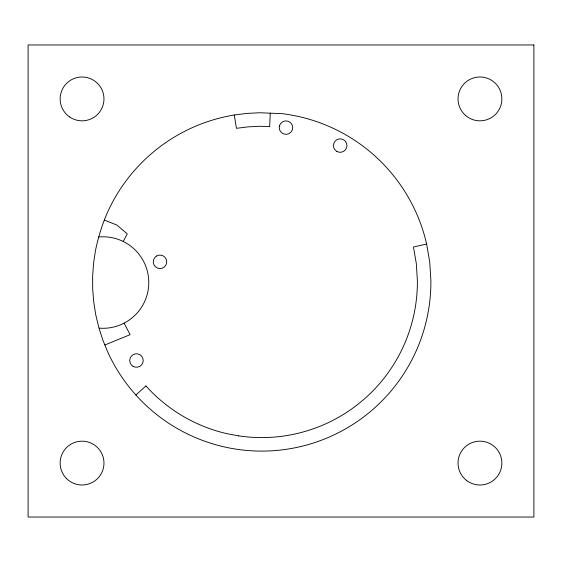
<?xml version="1.0" encoding="UTF-8"?>
<svg xmlns="http://www.w3.org/2000/svg" width="562" height="562" viewBox="0 0 562 562"><rect width="100%" height="100%" fill="white"/><g stroke="black" fill="none" stroke-linecap="round" stroke-linejoin="round"><path stroke-width="0.84" d="M270.231 113.187L269.676 126.661L260.044 126.267L248.256 126.843L236.454 128.319L234.263 114.999L247.083 113.391L259.995 112.765L282.243 113.672A169.366 169.366 0 0 1 426.621 243.999L429.726 261.997L430.878 280.22A169.176 169.176 0 0 1 228.221 447.759L223.704 446.783A169.176 169.176 0 0 1 107.672 351.875L102.783 339.912L98.821 327.604L95.807 315.036L93.763 302.279L92.702 289.395L92.625 276.469L93.538 263.578L95.428 250.793C98.013 238.133 101.757 225.72 106.857 213.82A169.176 169.176 0 0 1 234.263 114.999M123.204 241.47L127.237 233.869L116.917 225.06L104.37 220.107M135.856 394.988L145.902 385.968M104.862 344.991L130.11 334.671L124.125 323.143M98.814 237.052L99.207 236.939A45.761 45.761 0 0 1 148.782 282.538A45.761 45.761 0 0 1 99.207 328.138M426.621 243.999L413.456 247.013L416.316 263.571L417.376 280.361A155.674 155.674 0 0 1 238.485 435.845M238.478 435.873L226.739 433.632A155.674 155.674 0 0 1 145.93 385.946M279.462 125.881L279.237 127.63A6.744 6.744 0 0 0 288.826 133.742A6.744 6.744 0 0 0 290.315 122.46A6.744 6.744 0 0 0 279.462 125.881M156.629 255.991L155.231 257.059A6.744 6.744 0 0 0 160.001 268.573L161.744 268.341A6.744 6.744 0 0 0 166.233 259.251A6.744 6.744 0 0 0 156.629 255.991M533.9 44.96L28.1 44.96L28.1 517.04L533.9 517.04L533.9 44.96M133.096 366.347A6.744 6.744 0 0 0 143.212 360.502A6.744 6.744 0 0 0 133.096 354.664A6.744 6.744 0 0 0 133.096 366.347M336.814 151.41A6.744 6.744 0 0 0 346.93 145.572A6.744 6.744 0 0 0 336.814 139.734A6.744 6.744 0 0 0 336.814 151.41M69.618 116.959A21.918 21.918 0 0 0 103.9 100.654A21.918 21.918 0 0 0 72.639 79.123A21.918 21.918 0 0 0 69.618 116.959M465.596 115.477A21.918 21.918 0 0 0 501.473 103.064A21.918 21.918 0 0 0 472.783 78.195A21.918 21.918 0 0 0 465.596 115.477M466.664 480.524A21.918 21.918 0 0 0 501.69 465.877A21.918 21.918 0 0 0 471.497 442.863A21.918 21.918 0 0 0 466.664 480.524M66.555 478.585A21.918 21.918 0 0 0 103.225 468.764A21.918 21.918 0 0 0 76.376 441.915A21.918 21.918 0 0 0 66.555 478.585"/></g></svg>
